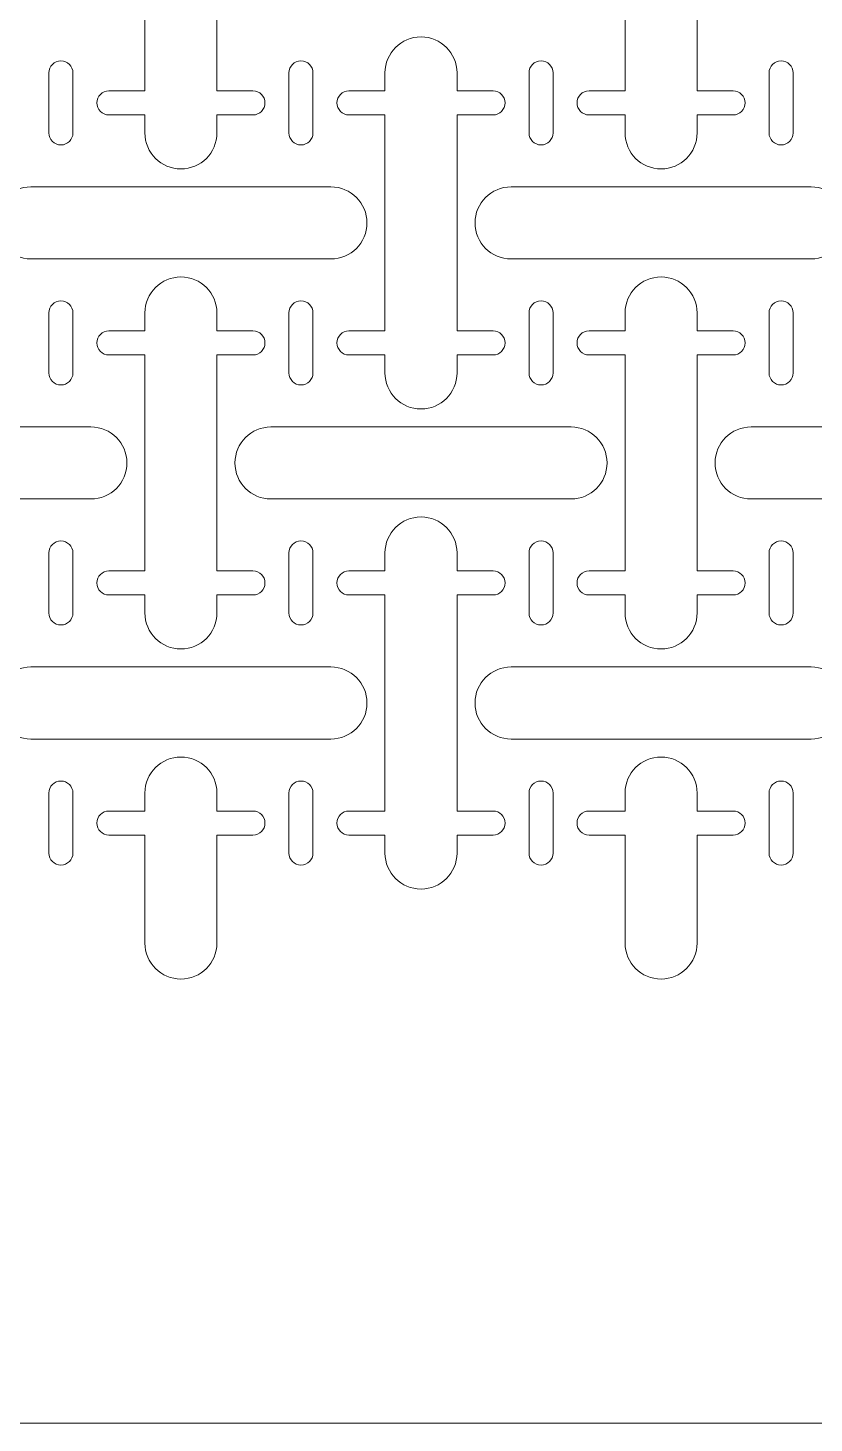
# Model space of a CAD drawing. Header units: metres. Extents: x 0 to 140, y 0 to 240.
# Drawn here: x 33.6 to 66.4, y 0 to 58.1 of the extents above; entities that cross this region are included whole.
import ezdxf

# ---------------------------------------------------------------- set-up
doc = ezdxf.new("R2010")
doc.units = ezdxf.units.M
doc.layers.add('TOP', color=1, linetype='Continuous', lineweight=0)

msp = doc.modelspace()

# ---------------------------------------------------------------- linework, layer by layer
at = {"layer": 'TOP'}
for p, q in [((38.5, 55.5), (38.5, 64.5)), ((41.5, 55.5), (41.5, 64.5)), ((58.5, 55.5), (58.5, 64.5)), ((61.5, 55.5), (61.5, 64.5)), ((34.5, 53.75), (34.5, 56.25)), ((34.5, 53.75), (34.5, 56.25)), ((34.5, 53.75), (34.5, 56.25)), ((34.5, 53.75), (34.5, 56.25)), ((34.5, 53.75), (34.5, 56.25)), ((34.5, 53.75), (34.5, 56.25)), ((34.5, 53.75), (34.5, 56.25)), ((34.5, 53.75), (34.5, 56.25)), ((34.5, 53.75), (34.5, 56.25)), ((34.5, 53.75), (34.5, 56.25)), ((34.5, 53.75), (34.5, 56.25)), ((34.5, 53.75), (34.5, 56.25)), ((34.5, 53.75), (34.5, 56.25)), ((35.5, 53.75), (35.5, 56.25)), ((35.5, 53.75), (35.5, 56.25)), ((35.5, 53.75), (35.5, 56.25)), ((35.5, 53.75), (35.5, 56.25)), ((35.5, 53.75), (35.5, 56.25)), ((35.5, 53.75), (35.5, 56.25)), ((35.5, 53.75), (35.5, 56.25)), ((35.5, 53.75), (35.5, 56.25)), ((35.5, 53.75), (35.5, 56.25)), ((35.5, 53.75), (35.5, 56.25)), ((35.5, 53.75), (35.5, 56.25)), ((35.5, 53.75), (35.5, 56.25)), ((35.5, 53.75), (35.5, 56.25)), ((44.5, 53.75), (44.5, 56.25)), ((44.5, 53.75), (44.5, 56.25)), ((44.5, 53.75), (44.5, 56.25)), ((44.5, 53.75), (44.5, 56.25)), ((44.5, 53.75), (44.5, 56.25)), ((44.5, 53.75), (44.5, 56.25)), ((44.5, 53.75), (44.5, 56.25)), ((44.5, 53.75), (44.5, 56.25)), ((44.5, 53.75), (44.5, 56.25)), ((44.5, 53.75), (44.5, 56.25)), ((44.5, 53.75), (44.5, 56.25)), ((44.5, 53.75), (44.5, 56.25)), ((44.5, 53.75), (44.5, 56.25)), ((45.5, 53.75), (45.5, 56.25)), ((45.5, 53.75), (45.5, 56.25)), ((45.5, 53.75), (45.5, 56.25)), ((45.5, 53.75), (45.5, 56.25)), ((45.5, 53.75), (45.5, 56.25)), ((45.5, 53.75), (45.5, 56.25)), ((45.5, 53.75), (45.5, 56.25)), ((45.5, 53.75), (45.5, 56.25)), ((45.5, 53.75), (45.5, 56.25)), ((45.5, 53.75), (45.5, 56.25)), ((45.5, 53.75), (45.5, 56.25)), ((45.5, 53.75), (45.5, 56.25)), ((45.5, 53.75), (45.5, 56.25)), ((48.5, 55.5), (48.5, 56.25)), ((51.5, 55.5), (51.5, 56.25)), ((54.5, 53.75), (54.5, 56.25)), ((54.5, 53.75), (54.5, 56.25)), ((54.5, 53.75), (54.5, 56.25)), ((54.5, 53.75), (54.5, 56.25)), ((54.5, 53.75), (54.5, 56.25)), ((54.5, 53.75), (54.5, 56.25)), ((54.5, 53.75), (54.5, 56.25)), ((54.5, 53.75), (54.5, 56.25)), ((54.5, 53.75), (54.5, 56.25)), ((54.5, 53.75), (54.5, 56.25)), ((54.5, 53.75), (54.5, 56.25)), ((54.5, 53.75), (54.5, 56.25)), ((54.5, 53.75), (54.5, 56.25)), ((55.5, 53.75), (55.5, 56.25)), ((55.5, 53.75), (55.5, 56.25)), ((55.5, 53.75), (55.5, 56.25)), ((55.5, 53.75), (55.5, 56.25)), ((55.5, 53.75), (55.5, 56.25)), ((55.5, 53.75), (55.5, 56.25)), ((55.5, 53.75), (55.5, 56.25)), ((55.5, 53.75), (55.5, 56.25)), ((55.5, 53.75), (55.5, 56.25)), ((55.5, 53.75), (55.5, 56.25)), ((55.5, 53.75), (55.5, 56.25)), ((55.5, 53.75), (55.5, 56.25)), ((55.5, 53.75), (55.5, 56.25)), ((64.5, 53.75), (64.5, 56.25)), ((64.5, 53.75), (64.5, 56.25)), ((64.5, 53.75), (64.5, 56.25)), ((64.5, 53.75), (64.5, 56.25)), ((64.5, 53.75), (64.5, 56.25)), ((64.5, 53.75), (64.5, 56.25)), ((64.5, 53.75), (64.5, 56.25)), ((64.5, 53.75), (64.5, 56.25)), ((64.5, 53.75), (64.5, 56.25)), ((64.5, 53.75), (64.5, 56.25)), ((64.5, 53.75), (64.5, 56.25)), ((64.5, 53.75), (64.5, 56.25)), ((64.5, 53.75), (64.5, 56.25)), ((65.5, 53.75), (65.5, 56.25)), ((65.5, 53.75), (65.5, 56.25)), ((65.5, 53.75), (65.5, 56.25)), ((65.5, 53.75), (65.5, 56.25)), ((65.5, 53.75), (65.5, 56.25)), ((65.5, 53.75), (65.5, 56.25)), ((65.5, 53.75), (65.5, 56.25)), ((65.5, 53.75), (65.5, 56.25)), ((65.5, 53.75), (65.5, 56.25)), ((65.5, 53.75), (65.5, 56.25)), ((65.5, 53.75), (65.5, 56.25)), ((65.5, 53.75), (65.5, 56.25)), ((65.5, 53.75), (65.5, 56.25)), ((37, 55.5), (38.5, 55.5)), ((43, 55.5), (41.5, 55.5)), ((47, 55.5), (48.5, 55.5)), ((53, 55.5), (51.5, 55.5)), ((57, 55.5), (58.5, 55.5)), ((63, 55.5), (61.5, 55.5)), ((38.5, 54.5), (37, 54.5)), ((38.5, 53.75), (38.5, 54.5)), ((41.5, 53.75), (41.5, 54.5)), ((41.5, 54.5), (43, 54.5)), ((48.5, 54.5), (47, 54.5)), ((48.5, 45.5), (48.5, 54.5)), ((51.5, 45.5), (51.5, 54.5)), ((51.5, 54.5), (53, 54.5)), ((58.5, 54.5), (57, 54.5)), ((58.5, 53.75), (58.5, 54.5)), ((61.5, 53.75), (61.5, 54.5)), ((61.5, 54.5), (63, 54.5)), ((33.75, 51.5), (46.25, 51.5)), ((53.75, 51.5), (66.25, 51.5)), ((33.75, 48.5), (46.25, 48.5)), ((53.75, 48.5), (66.25, 48.5)), ((34.5, 43.75), (34.5, 46.25)), ((34.5, 43.75), (34.5, 46.25)), ((34.5, 43.75), (34.5, 46.25)), ((34.5, 43.75), (34.5, 46.25)), ((34.5, 43.75), (34.5, 46.25)), ((34.5, 43.75), (34.5, 46.25)), ((34.5, 43.75), (34.5, 46.25)), ((34.5, 43.75), (34.5, 46.25)), ((34.5, 43.75), (34.5, 46.25)), ((34.5, 43.75), (34.5, 46.25)), ((34.5, 43.75), (34.5, 46.25)), ((34.5, 43.75), (34.5, 46.25)), ((34.5, 43.75), (34.5, 46.25)), ((35.5, 43.75), (35.5, 46.25)), ((35.5, 43.75), (35.5, 46.25)), ((35.5, 43.75), (35.5, 46.25)), ((35.5, 43.75), (35.5, 46.25)), ((35.5, 43.75), (35.5, 46.25)), ((35.5, 43.75), (35.5, 46.25)), ((35.5, 43.75), (35.5, 46.25)), ((35.5, 43.75), (35.5, 46.25)), ((35.5, 43.75), (35.5, 46.25)), ((35.5, 43.75), (35.5, 46.25)), ((35.5, 43.75), (35.5, 46.25)), ((35.5, 43.75), (35.5, 46.25)), ((35.5, 43.75), (35.5, 46.25)), ((38.5, 45.5), (38.5, 46.25)), ((41.5, 45.5), (41.5, 46.25)), ((44.5, 43.75), (44.5, 46.25)), ((44.5, 43.75), (44.5, 46.25)), ((44.5, 43.75), (44.5, 46.25)), ((44.5, 43.75), (44.5, 46.25)), ((44.5, 43.75), (44.5, 46.25)), ((44.5, 43.75), (44.5, 46.25)), ((44.5, 43.75), (44.5, 46.25)), ((44.5, 43.75), (44.5, 46.25)), ((44.5, 43.75), (44.5, 46.25)), ((44.5, 43.75), (44.5, 46.25)), ((44.5, 43.75), (44.5, 46.25)), ((44.5, 43.75), (44.5, 46.25)), ((44.5, 43.75), (44.5, 46.25)), ((45.5, 43.75), (45.5, 46.25)), ((45.5, 43.75), (45.5, 46.25)), ((45.5, 43.75), (45.5, 46.25)), ((45.5, 43.75), (45.5, 46.25)), ((45.5, 43.75), (45.5, 46.25)), ((45.5, 43.75), (45.5, 46.25)), ((45.5, 43.75), (45.5, 46.25)), ((45.5, 43.75), (45.5, 46.25)), ((45.5, 43.75), (45.5, 46.25)), ((45.5, 43.75), (45.5, 46.25)), ((45.5, 43.75), (45.5, 46.25)), ((45.5, 43.75), (45.5, 46.25)), ((45.5, 43.75), (45.5, 46.25)), ((54.5, 43.75), (54.5, 46.25)), ((54.5, 43.75), (54.5, 46.25)), ((54.5, 43.75), (54.5, 46.25)), ((54.5, 43.75), (54.5, 46.25)), ((54.5, 43.75), (54.5, 46.25)), ((54.5, 43.75), (54.5, 46.25)), ((54.5, 43.75), (54.5, 46.25)), ((54.5, 43.75), (54.5, 46.25)), ((54.5, 43.75), (54.5, 46.25)), ((54.5, 43.75), (54.5, 46.25)), ((54.5, 43.75), (54.5, 46.25)), ((54.5, 43.75), (54.5, 46.25)), ((54.5, 43.75), (54.5, 46.25)), ((55.5, 43.75), (55.5, 46.25)), ((55.5, 43.75), (55.5, 46.25)), ((55.5, 43.75), (55.5, 46.25)), ((55.5, 43.75), (55.5, 46.25)), ((55.5, 43.75), (55.5, 46.25)), ((55.5, 43.75), (55.5, 46.25)), ((55.5, 43.75), (55.5, 46.25)), ((55.5, 43.75), (55.5, 46.25)), ((55.5, 43.75), (55.5, 46.25)), ((55.5, 43.75), (55.5, 46.25)), ((55.5, 43.75), (55.5, 46.25)), ((55.5, 43.75), (55.5, 46.25)), ((55.5, 43.75), (55.5, 46.25)), ((58.5, 45.5), (58.5, 46.25)), ((61.5, 45.5), (61.5, 46.25)), ((64.5, 43.75), (64.5, 46.25)), ((64.5, 43.75), (64.5, 46.25)), ((64.5, 43.75), (64.5, 46.25)), ((64.5, 43.75), (64.5, 46.25)), ((64.5, 43.75), (64.5, 46.25)), ((64.5, 43.75), (64.5, 46.25)), ((64.5, 43.75), (64.5, 46.25)), ((64.5, 43.75), (64.5, 46.25)), ((64.5, 43.75), (64.5, 46.25)), ((64.5, 43.75), (64.5, 46.25)), ((64.5, 43.75), (64.5, 46.25)), ((64.5, 43.75), (64.5, 46.25)), ((64.5, 43.75), (64.5, 46.25)), ((65.5, 43.75), (65.5, 46.25)), ((65.5, 43.75), (65.5, 46.25)), ((65.5, 43.75), (65.5, 46.25)), ((65.5, 43.75), (65.5, 46.25)), ((65.5, 43.75), (65.5, 46.25)), ((65.5, 43.75), (65.5, 46.25)), ((65.5, 43.75), (65.5, 46.25)), ((65.5, 43.75), (65.5, 46.25)), ((65.5, 43.75), (65.5, 46.25)), ((65.5, 43.75), (65.5, 46.25)), ((65.5, 43.75), (65.5, 46.25)), ((65.5, 43.75), (65.5, 46.25)), ((65.5, 43.75), (65.5, 46.25)), ((37, 45.5), (38.5, 45.5)), ((43, 45.5), (41.5, 45.5)), ((47, 45.5), (48.5, 45.5)), ((53, 45.5), (51.5, 45.5)), ((57, 45.5), (58.5, 45.5)), ((63, 45.5), (61.5, 45.5)), ((38.5, 44.5), (37, 44.5)), ((38.5, 35.5), (38.5, 44.5)), ((41.5, 35.5), (41.5, 44.5)), ((41.5, 44.5), (43, 44.5)), ((48.5, 44.5), (47, 44.5)), ((48.5, 43.75), (48.5, 44.5)), ((51.5, 43.75), (51.5, 44.5)), ((51.5, 44.5), (53, 44.5)), ((58.5, 44.5), (57, 44.5)), ((58.5, 35.5), (58.5, 44.5)), ((61.5, 35.5), (61.5, 44.5)), ((61.5, 44.5), (63, 44.5)), ((23.75, 41.5), (36.25, 41.5)), ((43.75, 41.5), (56.25, 41.5)), ((63.75, 41.5), (76.25, 41.5)), ((23.75, 38.5), (36.25, 38.5)), ((43.75, 38.5), (56.25, 38.5)), ((63.75, 38.5), (76.25, 38.5)), ((34.5, 33.75), (34.5, 36.25)), ((34.5, 33.75), (34.5, 36.25)), ((34.5, 33.75), (34.5, 36.25)), ((34.5, 33.75), (34.5, 36.25)), ((34.5, 33.75), (34.5, 36.25)), ((34.5, 33.75), (34.5, 36.25)), ((34.5, 33.75), (34.5, 36.25)), ((34.5, 33.75), (34.5, 36.25)), ((34.5, 33.75), (34.5, 36.25)), ((34.5, 33.75), (34.5, 36.25)), ((34.5, 33.75), (34.5, 36.25)), ((34.5, 33.75), (34.5, 36.25)), ((34.5, 33.75), (34.5, 36.25)), ((35.5, 33.75), (35.5, 36.25)), ((35.5, 33.75), (35.5, 36.25)), ((35.5, 33.75), (35.5, 36.25)), ((35.5, 33.75), (35.5, 36.25)), ((35.5, 33.75), (35.5, 36.25)), ((35.5, 33.75), (35.5, 36.25)), ((35.5, 33.75), (35.5, 36.25)), ((35.5, 33.75), (35.5, 36.25)), ((35.5, 33.75), (35.5, 36.25)), ((35.5, 33.75), (35.5, 36.25)), ((35.5, 33.75), (35.5, 36.25)), ((35.5, 33.75), (35.5, 36.25)), ((35.5, 33.75), (35.5, 36.25)), ((44.5, 33.75), (44.5, 36.25)), ((44.5, 33.75), (44.5, 36.25)), ((44.5, 33.75), (44.5, 36.25)), ((44.5, 33.75), (44.5, 36.25)), ((44.5, 33.75), (44.5, 36.25)), ((44.5, 33.75), (44.5, 36.25)), ((44.5, 33.75), (44.5, 36.25)), ((44.5, 33.75), (44.5, 36.25)), ((44.5, 33.75), (44.5, 36.25)), ((44.5, 33.75), (44.5, 36.25)), ((44.5, 33.75), (44.5, 36.25)), ((44.5, 33.75), (44.5, 36.25)), ((44.5, 33.75), (44.5, 36.25)), ((45.5, 33.75), (45.5, 36.25)), ((45.5, 33.75), (45.5, 36.25)), ((45.5, 33.75), (45.5, 36.25)), ((45.5, 33.75), (45.5, 36.25)), ((45.5, 33.75), (45.5, 36.25)), ((45.5, 33.75), (45.5, 36.25)), ((45.5, 33.75), (45.5, 36.25)), ((45.5, 33.75), (45.5, 36.25)), ((45.5, 33.75), (45.5, 36.25)), ((45.5, 33.75), (45.5, 36.25)), ((45.5, 33.75), (45.5, 36.25)), ((45.5, 33.75), (45.5, 36.25)), ((45.5, 33.75), (45.5, 36.25)), ((48.5, 35.5), (48.5, 36.25)), ((51.5, 35.5), (51.5, 36.25)), ((54.5, 33.75), (54.5, 36.25)), ((54.5, 33.75), (54.5, 36.25)), ((54.5, 33.75), (54.5, 36.25)), ((54.5, 33.75), (54.5, 36.25)), ((54.5, 33.75), (54.5, 36.25)), ((54.5, 33.75), (54.5, 36.25)), ((54.5, 33.75), (54.5, 36.25)), ((54.5, 33.75), (54.5, 36.25)), ((54.5, 33.75), (54.5, 36.25)), ((54.5, 33.75), (54.5, 36.25)), ((54.5, 33.75), (54.5, 36.25)), ((54.5, 33.75), (54.5, 36.25)), ((54.5, 33.75), (54.5, 36.25)), ((55.5, 33.75), (55.5, 36.25)), ((55.5, 33.75), (55.5, 36.25)), ((55.5, 33.75), (55.5, 36.25)), ((55.5, 33.75), (55.5, 36.25)), ((55.5, 33.75), (55.5, 36.25)), ((55.5, 33.75), (55.5, 36.25)), ((55.5, 33.75), (55.5, 36.25)), ((55.5, 33.75), (55.5, 36.25)), ((55.5, 33.75), (55.5, 36.25)), ((55.5, 33.75), (55.5, 36.25)), ((55.5, 33.75), (55.5, 36.25)), ((55.5, 33.75), (55.5, 36.25)), ((55.5, 33.75), (55.5, 36.25)), ((64.5, 33.75), (64.5, 36.25)), ((64.5, 33.75), (64.5, 36.25)), ((64.5, 33.75), (64.5, 36.25)), ((64.5, 33.75), (64.5, 36.25)), ((64.5, 33.75), (64.5, 36.25)), ((64.5, 33.75), (64.5, 36.25)), ((64.5, 33.75), (64.5, 36.25)), ((64.5, 33.75), (64.5, 36.25)), ((64.5, 33.75), (64.5, 36.25)), ((64.5, 33.75), (64.5, 36.25)), ((64.5, 33.75), (64.5, 36.25)), ((64.5, 33.75), (64.5, 36.25)), ((64.5, 33.75), (64.5, 36.25)), ((65.5, 33.75), (65.5, 36.25)), ((65.5, 33.75), (65.5, 36.25)), ((65.5, 33.75), (65.5, 36.25)), ((65.5, 33.75), (65.5, 36.25)), ((65.5, 33.75), (65.5, 36.25)), ((65.5, 33.75), (65.5, 36.25)), ((65.5, 33.75), (65.5, 36.25)), ((65.5, 33.75), (65.5, 36.25)), ((65.5, 33.75), (65.5, 36.25)), ((65.5, 33.75), (65.5, 36.25)), ((65.5, 33.75), (65.5, 36.25)), ((65.5, 33.75), (65.5, 36.25)), ((65.5, 33.75), (65.5, 36.25)), ((37, 35.5), (38.5, 35.5)), ((43, 35.5), (41.5, 35.5)), ((47, 35.5), (48.5, 35.5)), ((53, 35.5), (51.5, 35.5)), ((57, 35.5), (58.5, 35.5)), ((63, 35.5), (61.5, 35.5)), ((38.5, 34.5), (37, 34.5)), ((38.5, 33.75), (38.5, 34.5)), ((41.5, 33.75), (41.5, 34.5)), ((41.5, 34.5), (43, 34.5)), ((48.5, 34.5), (47, 34.5)), ((48.5, 25.5), (48.5, 34.5)), ((51.5, 25.5), (51.5, 34.5)), ((51.5, 34.5), (53, 34.5)), ((58.5, 34.5), (57, 34.5)), ((58.5, 33.75), (58.5, 34.5)), ((61.5, 33.75), (61.5, 34.5)), ((61.5, 34.5), (63, 34.5)), ((33.75, 31.5), (46.25, 31.5)), ((53.75, 31.5), (66.25, 31.5)), ((33.75, 28.5), (46.25, 28.5)), ((53.75, 28.5), (66.25, 28.5)), ((34.5, 23.75), (34.5, 26.25)), ((34.5, 23.75), (34.5, 26.25)), ((34.5, 23.75), (34.5, 26.25)), ((34.5, 23.75), (34.5, 26.25)), ((34.5, 23.75), (34.5, 26.25)), ((34.5, 23.75), (34.5, 26.25)), ((34.5, 23.75), (34.5, 26.25)), ((34.5, 23.75), (34.5, 26.25)), ((34.5, 23.75), (34.5, 26.25)), ((34.5, 23.75), (34.5, 26.25)), ((34.5, 23.75), (34.5, 26.25)), ((34.5, 23.75), (34.5, 26.25)), ((34.5, 23.75), (34.5, 26.25)), ((35.5, 23.75), (35.5, 26.25)), ((35.5, 23.75), (35.5, 26.25)), ((35.5, 23.75), (35.5, 26.25)), ((35.5, 23.75), (35.5, 26.25)), ((35.5, 23.75), (35.5, 26.25)), ((35.5, 23.75), (35.5, 26.25)), ((35.5, 23.75), (35.5, 26.25)), ((35.5, 23.75), (35.5, 26.25)), ((35.5, 23.75), (35.5, 26.25)), ((35.5, 23.75), (35.5, 26.25)), ((35.5, 23.75), (35.5, 26.25)), ((35.5, 23.75), (35.5, 26.25)), ((35.5, 23.75), (35.5, 26.25)), ((38.5, 25.5), (38.5, 26.25)), ((41.5, 25.5), (41.5, 26.25)), ((44.5, 23.75), (44.5, 26.25)), ((44.5, 23.75), (44.5, 26.25)), ((44.5, 23.75), (44.5, 26.25)), ((44.5, 23.75), (44.5, 26.25)), ((44.5, 23.75), (44.5, 26.25)), ((44.5, 23.75), (44.5, 26.25)), ((44.5, 23.75), (44.5, 26.25)), ((44.5, 23.75), (44.5, 26.25)), ((44.5, 23.75), (44.5, 26.25)), ((44.5, 23.75), (44.5, 26.25)), ((44.5, 23.75), (44.5, 26.25)), ((44.5, 23.75), (44.5, 26.25)), ((44.5, 23.75), (44.5, 26.25)), ((45.5, 23.75), (45.5, 26.25)), ((45.5, 23.75), (45.5, 26.25)), ((45.5, 23.75), (45.5, 26.25)), ((45.5, 23.75), (45.5, 26.25)), ((45.5, 23.75), (45.5, 26.25)), ((45.5, 23.75), (45.5, 26.25)), ((45.5, 23.75), (45.5, 26.25)), ((45.5, 23.75), (45.5, 26.25)), ((45.5, 23.75), (45.5, 26.25)), ((45.5, 23.75), (45.5, 26.25)), ((45.5, 23.75), (45.5, 26.25)), ((45.5, 23.75), (45.5, 26.25)), ((45.5, 23.75), (45.5, 26.25)), ((54.5, 23.75), (54.5, 26.25)), ((54.5, 23.75), (54.5, 26.25)), ((54.5, 23.75), (54.5, 26.25)), ((54.5, 23.75), (54.5, 26.25)), ((54.5, 23.75), (54.5, 26.25)), ((54.5, 23.75), (54.5, 26.25)), ((54.5, 23.75), (54.5, 26.25)), ((54.5, 23.75), (54.5, 26.25)), ((54.5, 23.75), (54.5, 26.25)), ((54.5, 23.75), (54.5, 26.25)), ((54.5, 23.75), (54.5, 26.25)), ((54.5, 23.75), (54.5, 26.25)), ((54.5, 23.75), (54.5, 26.25)), ((55.5, 23.75), (55.5, 26.25)), ((55.5, 23.75), (55.5, 26.25)), ((55.5, 23.75), (55.5, 26.25)), ((55.5, 23.75), (55.5, 26.25)), ((55.5, 23.75), (55.5, 26.25)), ((55.5, 23.75), (55.5, 26.25)), ((55.5, 23.75), (55.5, 26.25)), ((55.5, 23.75), (55.5, 26.25)), ((55.5, 23.75), (55.5, 26.25)), ((55.5, 23.75), (55.5, 26.25)), ((55.5, 23.75), (55.5, 26.25)), ((55.5, 23.75), (55.5, 26.25)), ((55.5, 23.75), (55.5, 26.25)), ((58.5, 25.5), (58.5, 26.25)), ((61.5, 25.5), (61.5, 26.25)), ((64.5, 23.75), (64.5, 26.25)), ((64.5, 23.75), (64.5, 26.25)), ((64.5, 23.75), (64.5, 26.25)), ((64.5, 23.75), (64.5, 26.25)), ((64.5, 23.75), (64.5, 26.25)), ((64.5, 23.75), (64.5, 26.25)), ((64.5, 23.75), (64.5, 26.25)), ((64.5, 23.75), (64.5, 26.25)), ((64.5, 23.75), (64.5, 26.25)), ((64.5, 23.75), (64.5, 26.25)), ((64.5, 23.75), (64.5, 26.25)), ((64.5, 23.75), (64.5, 26.25)), ((64.5, 23.75), (64.5, 26.25)), ((65.5, 23.75), (65.5, 26.25)), ((65.5, 23.75), (65.5, 26.25)), ((65.5, 23.75), (65.5, 26.25)), ((65.5, 23.75), (65.5, 26.25)), ((65.5, 23.75), (65.5, 26.25)), ((65.5, 23.75), (65.5, 26.25)), ((65.5, 23.75), (65.5, 26.25)), ((65.5, 23.75), (65.5, 26.25)), ((65.5, 23.75), (65.5, 26.25)), ((65.5, 23.75), (65.5, 26.25)), ((65.5, 23.75), (65.5, 26.25)), ((65.5, 23.75), (65.5, 26.25)), ((65.5, 23.75), (65.5, 26.25)), ((37, 25.5), (38.5, 25.5)), ((43, 25.5), (41.5, 25.5)), ((47, 25.5), (48.5, 25.5)), ((53, 25.5), (51.5, 25.5)), ((57, 25.5), (58.5, 25.5)), ((63, 25.5), (61.5, 25.5)), ((38.5, 24.5), (37, 24.5)), ((38.5, 20), (38.5, 24.5)), ((41.5, 20), (41.5, 24.5)), ((41.5, 24.5), (43, 24.5)), ((48.5, 24.5), (47, 24.5)), ((48.5, 23.75), (48.5, 24.5)), ((51.5, 23.75), (51.5, 24.5)), ((51.5, 24.5), (53, 24.5)), ((58.5, 24.5), (57, 24.5)), ((58.5, 20), (58.5, 24.5)), ((61.5, 20), (61.5, 24.5)), ((61.5, 24.5), (63, 24.5)), ((0, 0), (140, 0))]:
    msp.add_line(p, q, dxfattribs=at)
for centre, radius, start, end in [((50, 56.25), 1.5, 0, 180), ((35, 56.25), 0.5, 0, 180), ((35, 56.25), 0.5, 0, 180), ((35, 56.25), 0.5, 0, 180), ((35, 56.25), 0.5, 0, 180), ((35, 56.25), 0.5, 0, 180), ((35, 56.25), 0.5, 0, 180), ((35, 56.25), 0.5, 0, 180), ((35, 56.25), 0.5, 0, 180), ((35, 56.25), 0.5, 0, 180), ((35, 56.25), 0.5, 0, 180), ((35, 56.25), 0.5, 0, 180), ((35, 56.25), 0.5, 0, 180), ((35, 56.25), 0.5, 0, 180), ((45, 56.25), 0.5, 0, 180), ((45, 56.25), 0.5, 0, 180), ((45, 56.25), 0.5, 0, 180), ((45, 56.25), 0.5, 0, 180), ((45, 56.25), 0.5, 0, 180), ((45, 56.25), 0.5, 0, 180), ((45, 56.25), 0.5, 0, 180), ((45, 56.25), 0.5, 0, 180), ((45, 56.25), 0.5, 0, 180), ((45, 56.25), 0.5, 0, 180), ((45, 56.25), 0.5, 0, 180), ((45, 56.25), 0.5, 0, 180), ((45, 56.25), 0.5, 0, 180), ((55, 56.25), 0.5, 0, 180), ((55, 56.25), 0.5, 0, 180), ((55, 56.25), 0.5, 0, 180), ((55, 56.25), 0.5, 0, 180), ((55, 56.25), 0.5, 0, 180), ((55, 56.25), 0.5, 0, 180), ((55, 56.25), 0.5, 0, 180), ((55, 56.25), 0.5, 0, 180), ((55, 56.25), 0.5, 0, 180), ((55, 56.25), 0.5, 0, 180), ((55, 56.25), 0.5, 0, 180), ((55, 56.25), 0.5, 0, 180), ((55, 56.25), 0.5, 0, 180), ((65, 56.25), 0.5, 0, 180), ((65, 56.25), 0.5, 0, 180), ((65, 56.25), 0.5, 0, 180), ((65, 56.25), 0.5, 0, 180), ((65, 56.25), 0.5, 0, 180), ((65, 56.25), 0.5, 0, 180), ((65, 56.25), 0.5, 0, 180), ((65, 56.25), 0.5, 0, 180), ((65, 56.25), 0.5, 0, 180), ((65, 56.25), 0.5, 0, 180), ((65, 56.25), 0.5, 0, 180), ((65, 56.25), 0.5, 0, 180), ((65, 56.25), 0.5, 0, 180), ((37, 55), 0.5, -270, -90), ((43, 55), 0.5, -90, 90), ((47, 55), 0.5, -270, -90), ((53, 55), 0.5, -90, 90), ((57, 55), 0.5, -270, -90), ((63, 55), 0.5, -90, 90), ((35, 53.75), 0.5, -180, 0), ((35, 53.75), 0.5, -180, 0), ((35, 53.75), 0.5, -180, 0), ((35, 53.75), 0.5, -180, 0), ((35, 53.75), 0.5, -180, 0), ((35, 53.75), 0.5, -180, 0), ((35, 53.75), 0.5, -180, 0), ((35, 53.75), 0.5, -180, 0), ((35, 53.75), 0.5, -180, 0), ((35, 53.75), 0.5, -180, 0), ((35, 53.75), 0.5, -180, 0), ((35, 53.75), 0.5, -180, 0), ((35, 53.75), 0.5, -180, 0), ((40, 53.75), 1.5, -180, 0), ((45, 53.75), 0.5, -180, 0), ((45, 53.75), 0.5, -180, 0), ((45, 53.75), 0.5, -180, 0), ((45, 53.75), 0.5, -180, 0), ((45, 53.75), 0.5, -180, 0), ((45, 53.75), 0.5, -180, 0), ((45, 53.75), 0.5, -180, 0), ((45, 53.75), 0.5, -180, 0), ((45, 53.75), 0.5, -180, 0), ((45, 53.75), 0.5, -180, 0), ((45, 53.75), 0.5, -180, 0), ((45, 53.75), 0.5, -180, 0), ((45, 53.75), 0.5, -180, 0), ((55, 53.75), 0.5, -180, 0), ((55, 53.75), 0.5, -180, 0), ((55, 53.75), 0.5, -180, 0), ((55, 53.75), 0.5, -180, 0), ((55, 53.75), 0.5, -180, 0), ((55, 53.75), 0.5, -180, 0), ((55, 53.75), 0.5, -180, 0), ((55, 53.75), 0.5, -180, 0), ((55, 53.75), 0.5, -180, 0), ((55, 53.75), 0.5, -180, 0), ((55, 53.75), 0.5, -180, 0), ((55, 53.75), 0.5, -180, 0), ((55, 53.75), 0.5, -180, 0), ((60, 53.75), 1.5, -180, 0), ((65, 53.75), 0.5, -180, 0), ((65, 53.75), 0.5, -180, 0), ((65, 53.75), 0.5, -180, 0), ((65, 53.75), 0.5, -180, 0), ((65, 53.75), 0.5, -180, 0), ((65, 53.75), 0.5, -180, 0), ((65, 53.75), 0.5, -180, 0), ((65, 53.75), 0.5, -180, 0), ((65, 53.75), 0.5, -180, 0), ((65, 53.75), 0.5, -180, 0), ((65, 53.75), 0.5, -180, 0), ((65, 53.75), 0.5, -180, 0), ((65, 53.75), 0.5, -180, 0), ((33.75, 50), 1.5, -270, -90), ((46.25, 50), 1.5, -90, 90), ((53.75, 50), 1.5, -270, -90), ((66.25, 50), 1.5, -90, 90), ((40, 46.25), 1.5, 0, 180), ((60, 46.25), 1.5, 0, 180), ((35, 46.25), 0.5, 0, 180), ((35, 46.25), 0.5, 0, 180), ((35, 46.25), 0.5, 0, 180), ((35, 46.25), 0.5, 0, 180), ((35, 46.25), 0.5, 0, 180), ((35, 46.25), 0.5, 0, 180), ((35, 46.25), 0.5, 0, 180), ((35, 46.25), 0.5, 0, 180), ((35, 46.25), 0.5, 0, 180), ((35, 46.25), 0.5, 0, 180), ((35, 46.25), 0.5, 0, 180), ((35, 46.25), 0.5, 0, 180), ((35, 46.25), 0.5, 0, 180), ((45, 46.25), 0.5, 0, 180), ((45, 46.25), 0.5, 0, 180), ((45, 46.25), 0.5, 0, 180), ((45, 46.25), 0.5, 0, 180), ((45, 46.25), 0.5, 0, 180), ((45, 46.25), 0.5, 0, 180), ((45, 46.25), 0.5, 0, 180), ((45, 46.25), 0.5, 0, 180), ((45, 46.25), 0.5, 0, 180), ((45, 46.25), 0.5, 0, 180), ((45, 46.25), 0.5, 0, 180), ((45, 46.25), 0.5, 0, 180), ((45, 46.25), 0.5, 0, 180), ((55, 46.25), 0.5, 0, 180), ((55, 46.25), 0.5, 0, 180), ((55, 46.25), 0.5, 0, 180), ((55, 46.25), 0.5, 0, 180), ((55, 46.25), 0.5, 0, 180), ((55, 46.25), 0.5, 0, 180), ((55, 46.25), 0.5, 0, 180), ((55, 46.25), 0.5, 0, 180), ((55, 46.25), 0.5, 0, 180), ((55, 46.25), 0.5, 0, 180), ((55, 46.25), 0.5, 0, 180), ((55, 46.25), 0.5, 0, 180), ((55, 46.25), 0.5, 0, 180), ((65, 46.25), 0.5, 0, 180), ((65, 46.25), 0.5, 0, 180), ((65, 46.25), 0.5, 0, 180), ((65, 46.25), 0.5, 0, 180), ((65, 46.25), 0.5, 0, 180), ((65, 46.25), 0.5, 0, 180), ((65, 46.25), 0.5, 0, 180), ((65, 46.25), 0.5, 0, 180), ((65, 46.25), 0.5, 0, 180), ((65, 46.25), 0.5, 0, 180), ((65, 46.25), 0.5, 0, 180), ((65, 46.25), 0.5, 0, 180), ((65, 46.25), 0.5, 0, 180), ((37, 45), 0.5, -270, -90), ((43, 45), 0.5, -90, 90), ((47, 45), 0.5, -270, -90), ((53, 45), 0.5, -90, 90), ((57, 45), 0.5, -270, -90), ((63, 45), 0.5, -90, 90), ((35, 43.75), 0.5, -180, 0), ((35, 43.75), 0.5, -180, 0), ((35, 43.75), 0.5, -180, 0), ((35, 43.75), 0.5, -180, 0), ((35, 43.75), 0.5, -180, 0), ((35, 43.75), 0.5, -180, 0), ((35, 43.75), 0.5, -180, 0), ((35, 43.75), 0.5, -180, 0), ((35, 43.75), 0.5, -180, 0), ((35, 43.75), 0.5, -180, 0), ((35, 43.75), 0.5, -180, 0), ((35, 43.75), 0.5, -180, 0), ((35, 43.75), 0.5, -180, 0), ((45, 43.75), 0.5, -180, 0), ((45, 43.75), 0.5, -180, 0), ((45, 43.75), 0.5, -180, 0), ((45, 43.75), 0.5, -180, 0), ((45, 43.75), 0.5, -180, 0), ((45, 43.75), 0.5, -180, 0), ((45, 43.75), 0.5, -180, 0), ((45, 43.75), 0.5, -180, 0), ((45, 43.75), 0.5, -180, 0), ((45, 43.75), 0.5, -180, 0), ((45, 43.75), 0.5, -180, 0), ((45, 43.75), 0.5, -180, 0), ((45, 43.75), 0.5, -180, 0), ((50, 43.75), 1.5, -180, 0), ((55, 43.75), 0.5, -180, 0), ((55, 43.75), 0.5, -180, 0), ((55, 43.75), 0.5, -180, 0), ((55, 43.75), 0.5, -180, 0), ((55, 43.75), 0.5, -180, 0), ((55, 43.75), 0.5, -180, 0), ((55, 43.75), 0.5, -180, 0), ((55, 43.75), 0.5, -180, 0), ((55, 43.75), 0.5, -180, 0), ((55, 43.75), 0.5, -180, 0), ((55, 43.75), 0.5, -180, 0), ((55, 43.75), 0.5, -180, 0), ((55, 43.75), 0.5, -180, 0), ((65, 43.75), 0.5, -180, 0), ((65, 43.75), 0.5, -180, 0), ((65, 43.75), 0.5, -180, 0), ((65, 43.75), 0.5, -180, 0), ((65, 43.75), 0.5, -180, 0), ((65, 43.75), 0.5, -180, 0), ((65, 43.75), 0.5, -180, 0), ((65, 43.75), 0.5, -180, 0), ((65, 43.75), 0.5, -180, 0), ((65, 43.75), 0.5, -180, 0), ((65, 43.75), 0.5, -180, 0), ((65, 43.75), 0.5, -180, 0), ((65, 43.75), 0.5, -180, 0), ((36.25, 40), 1.5, -90, 90), ((43.75, 40), 1.5, -270, -90), ((56.25, 40), 1.5, -90, 90), ((63.75, 40), 1.5, -270, -90), ((50, 36.25), 1.5, 0, 180), ((35, 36.25), 0.5, 0, 180), ((35, 36.25), 0.5, 0, 180), ((35, 36.25), 0.5, 0, 180), ((35, 36.25), 0.5, 0, 180), ((35, 36.25), 0.5, 0, 180), ((35, 36.25), 0.5, 0, 180), ((35, 36.25), 0.5, 0, 180), ((35, 36.25), 0.5, 0, 180), ((35, 36.25), 0.5, 0, 180), ((35, 36.25), 0.5, 0, 180), ((35, 36.25), 0.5, 0, 180), ((35, 36.25), 0.5, 0, 180), ((35, 36.25), 0.5, 0, 180), ((45, 36.25), 0.5, 0, 180), ((45, 36.25), 0.5, 0, 180), ((45, 36.25), 0.5, 0, 180), ((45, 36.25), 0.5, 0, 180), ((45, 36.25), 0.5, 0, 180), ((45, 36.25), 0.5, 0, 180), ((45, 36.25), 0.5, 0, 180), ((45, 36.25), 0.5, 0, 180), ((45, 36.25), 0.5, 0, 180), ((45, 36.25), 0.5, 0, 180), ((45, 36.25), 0.5, 0, 180), ((45, 36.25), 0.5, 0, 180), ((45, 36.25), 0.5, 0, 180), ((55, 36.25), 0.5, 0, 180), ((55, 36.25), 0.5, 0, 180), ((55, 36.25), 0.5, 0, 180), ((55, 36.25), 0.5, 0, 180), ((55, 36.25), 0.5, 0, 180), ((55, 36.25), 0.5, 0, 180), ((55, 36.25), 0.5, 0, 180), ((55, 36.25), 0.5, 0, 180), ((55, 36.25), 0.5, 0, 180), ((55, 36.25), 0.5, 0, 180), ((55, 36.25), 0.5, 0, 180), ((55, 36.25), 0.5, 0, 180), ((55, 36.25), 0.5, 0, 180), ((65, 36.25), 0.5, 0, 180), ((65, 36.25), 0.5, 0, 180), ((65, 36.25), 0.5, 0, 180), ((65, 36.25), 0.5, 0, 180), ((65, 36.25), 0.5, 0, 180), ((65, 36.25), 0.5, 0, 180), ((65, 36.25), 0.5, 0, 180), ((65, 36.25), 0.5, 0, 180), ((65, 36.25), 0.5, 0, 180), ((65, 36.25), 0.5, 0, 180), ((65, 36.25), 0.5, 0, 180), ((65, 36.25), 0.5, 0, 180), ((65, 36.25), 0.5, 0, 180), ((37, 35), 0.5, -270, -90), ((43, 35), 0.5, -90, 90), ((47, 35), 0.5, -270, -90), ((53, 35), 0.5, -90, 90), ((57, 35), 0.5, -270, -90), ((63, 35), 0.5, -90, 90), ((35, 33.75), 0.5, -180, 0), ((35, 33.75), 0.5, -180, 0), ((35, 33.75), 0.5, -180, 0), ((35, 33.75), 0.5, -180, 0), ((35, 33.75), 0.5, -180, 0), ((35, 33.75), 0.5, -180, 0), ((35, 33.75), 0.5, -180, 0), ((35, 33.75), 0.5, -180, 0), ((35, 33.75), 0.5, -180, 0), ((35, 33.75), 0.5, -180, 0), ((35, 33.75), 0.5, -180, 0), ((35, 33.75), 0.5, -180, 0), ((35, 33.75), 0.5, -180, 0), ((40, 33.75), 1.5, -180, 0), ((45, 33.75), 0.5, -180, 0), ((45, 33.75), 0.5, -180, 0), ((45, 33.75), 0.5, -180, 0), ((45, 33.75), 0.5, -180, 0), ((45, 33.75), 0.5, -180, 0), ((45, 33.75), 0.5, -180, 0), ((45, 33.75), 0.5, -180, 0), ((45, 33.75), 0.5, -180, 0), ((45, 33.75), 0.5, -180, 0), ((45, 33.75), 0.5, -180, 0), ((45, 33.75), 0.5, -180, 0), ((45, 33.75), 0.5, -180, 0), ((45, 33.75), 0.5, -180, 0), ((55, 33.75), 0.5, -180, 0), ((55, 33.75), 0.5, -180, 0), ((55, 33.75), 0.5, -180, 0), ((55, 33.75), 0.5, -180, 0), ((55, 33.75), 0.5, -180, 0), ((55, 33.75), 0.5, -180, 0), ((55, 33.75), 0.5, -180, 0), ((55, 33.75), 0.5, -180, 0), ((55, 33.75), 0.5, -180, 0), ((55, 33.75), 0.5, -180, 0), ((55, 33.75), 0.5, -180, 0), ((55, 33.75), 0.5, -180, 0), ((55, 33.75), 0.5, -180, 0), ((60, 33.75), 1.5, -180, 0), ((65, 33.75), 0.5, -180, 0), ((65, 33.75), 0.5, -180, 0), ((65, 33.75), 0.5, -180, 0), ((65, 33.75), 0.5, -180, 0), ((65, 33.75), 0.5, -180, 0), ((65, 33.75), 0.5, -180, 0), ((65, 33.75), 0.5, -180, 0), ((65, 33.75), 0.5, -180, 0), ((65, 33.75), 0.5, -180, 0), ((65, 33.75), 0.5, -180, 0), ((65, 33.75), 0.5, -180, 0), ((65, 33.75), 0.5, -180, 0), ((65, 33.75), 0.5, -180, 0), ((33.75, 30), 1.5, -270, -90), ((46.25, 30), 1.5, -90, 90), ((53.75, 30), 1.5, -270, -90), ((66.25, 30), 1.5, -90, 90), ((40, 26.25), 1.5, 0, 180), ((60, 26.25), 1.5, 0, 180), ((35, 26.25), 0.5, 0, 180), ((35, 26.25), 0.5, 0, 180), ((35, 26.25), 0.5, 0, 180), ((35, 26.25), 0.5, 0, 180), ((35, 26.25), 0.5, 0, 180), ((35, 26.25), 0.5, 0, 180), ((35, 26.25), 0.5, 0, 180), ((35, 26.25), 0.5, 0, 180), ((35, 26.25), 0.5, 0, 180), ((35, 26.25), 0.5, 0, 180), ((35, 26.25), 0.5, 0, 180), ((35, 26.25), 0.5, 0, 180), ((35, 26.25), 0.5, 0, 180), ((45, 26.25), 0.5, 0, 180), ((45, 26.25), 0.5, 0, 180), ((45, 26.25), 0.5, 0, 180), ((45, 26.25), 0.5, 0, 180), ((45, 26.25), 0.5, 0, 180), ((45, 26.25), 0.5, 0, 180), ((45, 26.25), 0.5, 0, 180), ((45, 26.25), 0.5, 0, 180), ((45, 26.25), 0.5, 0, 180), ((45, 26.25), 0.5, 0, 180), ((45, 26.25), 0.5, 0, 180), ((45, 26.25), 0.5, 0, 180), ((45, 26.25), 0.5, 0, 180), ((55, 26.25), 0.5, 0, 180), ((55, 26.25), 0.5, 0, 180), ((55, 26.25), 0.5, 0, 180), ((55, 26.25), 0.5, 0, 180), ((55, 26.25), 0.5, 0, 180), ((55, 26.25), 0.5, 0, 180), ((55, 26.25), 0.5, 0, 180), ((55, 26.25), 0.5, 0, 180), ((55, 26.25), 0.5, 0, 180), ((55, 26.25), 0.5, 0, 180), ((55, 26.25), 0.5, 0, 180), ((55, 26.25), 0.5, 0, 180), ((55, 26.25), 0.5, 0, 180), ((65, 26.25), 0.5, 0, 180), ((65, 26.25), 0.5, 0, 180), ((65, 26.25), 0.5, 0, 180), ((65, 26.25), 0.5, 0, 180), ((65, 26.25), 0.5, 0, 180), ((65, 26.25), 0.5, 0, 180), ((65, 26.25), 0.5, 0, 180), ((65, 26.25), 0.5, 0, 180), ((65, 26.25), 0.5, 0, 180), ((65, 26.25), 0.5, 0, 180), ((65, 26.25), 0.5, 0, 180), ((65, 26.25), 0.5, 0, 180), ((65, 26.25), 0.5, 0, 180), ((37, 25), 0.5, -270, -90), ((43, 25), 0.5, -90, 90), ((47, 25), 0.5, -270, -90), ((53, 25), 0.5, -90, 90), ((57, 25), 0.5, -270, -90), ((63, 25), 0.5, -90, 90), ((35, 23.75), 0.5, -180, 0), ((35, 23.75), 0.5, -180, 0), ((35, 23.75), 0.5, -180, 0), ((35, 23.75), 0.5, -180, 0), ((35, 23.75), 0.5, -180, 0), ((35, 23.75), 0.5, -180, 0), ((35, 23.75), 0.5, -180, 0), ((35, 23.75), 0.5, -180, 0), ((35, 23.75), 0.5, -180, 0), ((35, 23.75), 0.5, -180, 0), ((35, 23.75), 0.5, -180, 0), ((35, 23.75), 0.5, -180, 0), ((35, 23.75), 0.5, -180, 0), ((45, 23.75), 0.5, -180, 0), ((45, 23.75), 0.5, -180, 0), ((45, 23.75), 0.5, -180, 0), ((45, 23.75), 0.5, -180, 0), ((45, 23.75), 0.5, -180, 0), ((45, 23.75), 0.5, -180, 0), ((45, 23.75), 0.5, -180, 0), ((45, 23.75), 0.5, -180, 0), ((45, 23.75), 0.5, -180, 0), ((45, 23.75), 0.5, -180, 0), ((45, 23.75), 0.5, -180, 0), ((45, 23.75), 0.5, -180, 0), ((45, 23.75), 0.5, -180, 0), ((50, 23.75), 1.5, -180, 0), ((55, 23.75), 0.5, -180, 0), ((55, 23.75), 0.5, -180, 0), ((55, 23.75), 0.5, -180, 0), ((55, 23.75), 0.5, -180, 0), ((55, 23.75), 0.5, -180, 0), ((55, 23.75), 0.5, -180, 0), ((55, 23.75), 0.5, -180, 0), ((55, 23.75), 0.5, -180, 0), ((55, 23.75), 0.5, -180, 0), ((55, 23.75), 0.5, -180, 0), ((55, 23.75), 0.5, -180, 0), ((55, 23.75), 0.5, -180, 0), ((55, 23.75), 0.5, -180, 0), ((65, 23.75), 0.5, -180, 0), ((65, 23.75), 0.5, -180, 0), ((65, 23.75), 0.5, -180, 0), ((65, 23.75), 0.5, -180, 0), ((65, 23.75), 0.5, -180, 0), ((65, 23.75), 0.5, -180, 0), ((65, 23.75), 0.5, -180, 0), ((65, 23.75), 0.5, -180, 0), ((65, 23.75), 0.5, -180, 0), ((65, 23.75), 0.5, -180, 0), ((65, 23.75), 0.5, -180, 0), ((65, 23.75), 0.5, -180, 0), ((65, 23.75), 0.5, -180, 0), ((40, 20), 1.5, -180, 0), ((60, 20), 1.5, -180, 0)]:
    msp.add_arc(centre, radius, start, end, dxfattribs=at)

doc.saveas('drawing.dxf')
